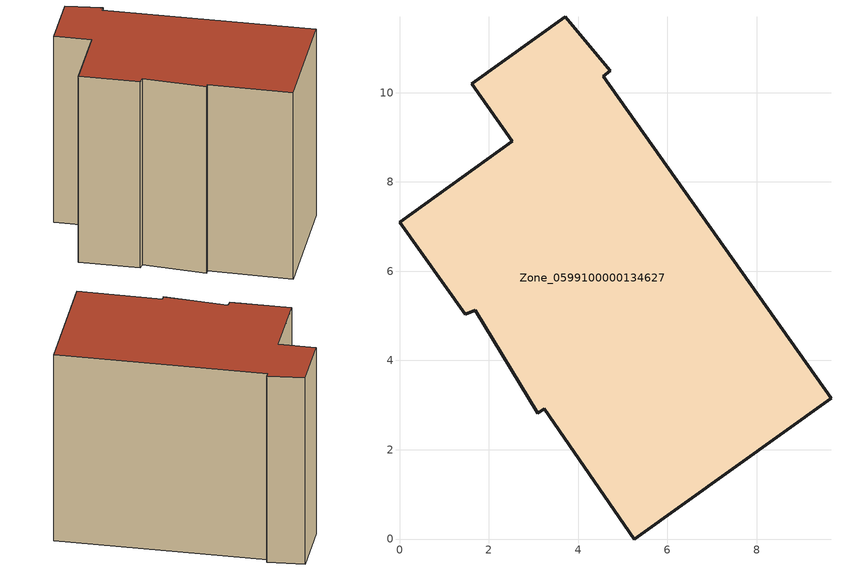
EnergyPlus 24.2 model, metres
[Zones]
Zone_0599100000134627
 floor ground (C_G): 1.62,10.2 3.72,11.7 4.72,10.49 4.56,10.37 9.67,3.15 5.26,0 3.24,2.92 3.1,2.82 1.69,5.13 1.48,5.03 0,7.1 2.53,8.91 z0
 wall outside (C_F): 5.26,0 9.67,3.15 4.56,10.37 4.72,10.49 3.72,11.7 1.62,10.2 2.53,8.91 0,7.1 1.48,5.03 1.69,5.13 3.1,2.82 3.24,2.92 5.26,0 z0:8.64
 roof outside (C_R): 1.69,5.13 3.1,2.82 3.24,2.92 5.26,0 9.67,3.15 4.56,10.37 4.72,10.49 3.72,11.7 1.62,10.2 2.53,8.91 0,7.1 1.48,5.03 z8.64
[BUILDING]
Pand.0599100000134627: North Axis=0; Terrain=City; Loads Convergence Tolerance Value=0.04; Temperature Convergence Tolerance Value=0.4; Solar Distribution=FullExterior; Maximum Number of Warmup Days=25; Minimum Number of Warmup Days=1
[Site:Location]
Rotterdam.The.Hague.AP_ZH_NLD Design_Conditions: Latitude=51.96; Longitude=4.45; Time Zone=1; Elevation=-4.5
[SITE:GROUNDTEMPERATURE:BUILDINGSURFACE]
18, 18, 18, 18, 18, 18, 18, 18, 18, 18, 18, 18
[MATERIAL] Thermal Absorptance=0.9; Solar Absorptance=0.7; Visible Absorptance=0.7
Name | Roughness | Thickness | Conductivity | Density | Specific Heat
G.TI.1975-1991 | MediumSmooth | 0.15 | 0.288461 | 540 | 1210
F.TI.1975-1991 | Rough | 0.3 | 0.230769 | 1920 | 840
R.TI.1975-1991 | MediumRough | 0.2 | 0.153846 | 1500 | 1000
[CONSTRUCTION]
C_G: G.TI.1975-1991
C_F: F.TI.1975-1991
C_R: R.TI.1975-1991
[ZONE]
Zone_0599100000134627: Type=1; Multiplier=1; Ceiling Height=Autocalculate; Volume=Autocalculate; Floor Area=autocalculate; Part of Total Floor Area=Yes
[ZONEINFILTRATION:DESIGNFLOWRATE]
Infil_Zone_0599100000134627: Zone or ZoneList or Space or SpaceList=Zone_0599100000134627; Schedule=AlwaysOn; Design Flow Rate Calculation Method=Flow/Area; Flow Rate per Floor Area=0.003; Constant Term Coefficient=1; Temperature Term Coefficient=0; Velocity Term Coefficient=0; Velocity Squared Term Coefficient=0
[HVACTEMPLATE:ZONE:IDEALLOADSAIRSYSTEM]
Zone_0599100000134627: Maximum Heating Supply Air Temperature=50; Minimum Cooling Supply Air Temperature=13; Maximum Heating Supply Air Humidity Ratio=0.0156; Minimum Cooling Supply Air Humidity Ratio=0.0077; Heating Limit=NoLimit; Cooling Limit=NoLimit; Dehumidification Control Type=ConstantSensibleHeatRatio; Cooling Sensible Heat Ratio=0.7; Dehumidification Setpoint=60; Humidification Control Type=None; Humidification Setpoint=30; Outdoor Air Method=None; Outdoor Air Flow Rate per Person=0.00944; Outdoor Air Flow Rate per Zone Floor Area=0; Outdoor Air Flow Rate per Zone=0; Demand Controlled Ventilation Type=None; Outdoor Air Economizer Type=NoEconomizer; Heat Recovery Type=None; Sensible Heat Recovery Effectiveness=0.7; Latent Heat Recovery Effectiveness=0.65
[ZONECONTROL:THERMOSTAT]
ThermostatControl_Zone_0599100000134627: Zone or ZoneList=Zone_0599100000134627; Control Type Schedule=DualSetpointControlType; Control 1=Thermostat_Zone_0599100000134627; Temperature Difference Between Cutout And Setpoint=0
[THERMOSTATSETPOINT:DUALSETPOINT]
Thermostat_Zone_0599100000134627: Heating Setpoint Temperature Schedule=HeatingSetpoint_Zone_0599100000134627; Cooling Setpoint Temperature Schedule=CoolingSetpoint_Zone_0599100000134627
[SCHEDULE:COMPACT]
HeatingSetpoint_Zone_0599100000134627: Through: 12/31, For: AllDays, Until: 24:00, 21
CoolingSetpoint_Zone_0599100000134627: Through: 12/31, For: AllDays, Until: 24:00, 24
DualSetpointControlType: Through: 12/31, For: AllDays, Until: 24:00, 4
AlwaysOn: Through: 12/31, For: AllDays, Until: 24:00, 1
